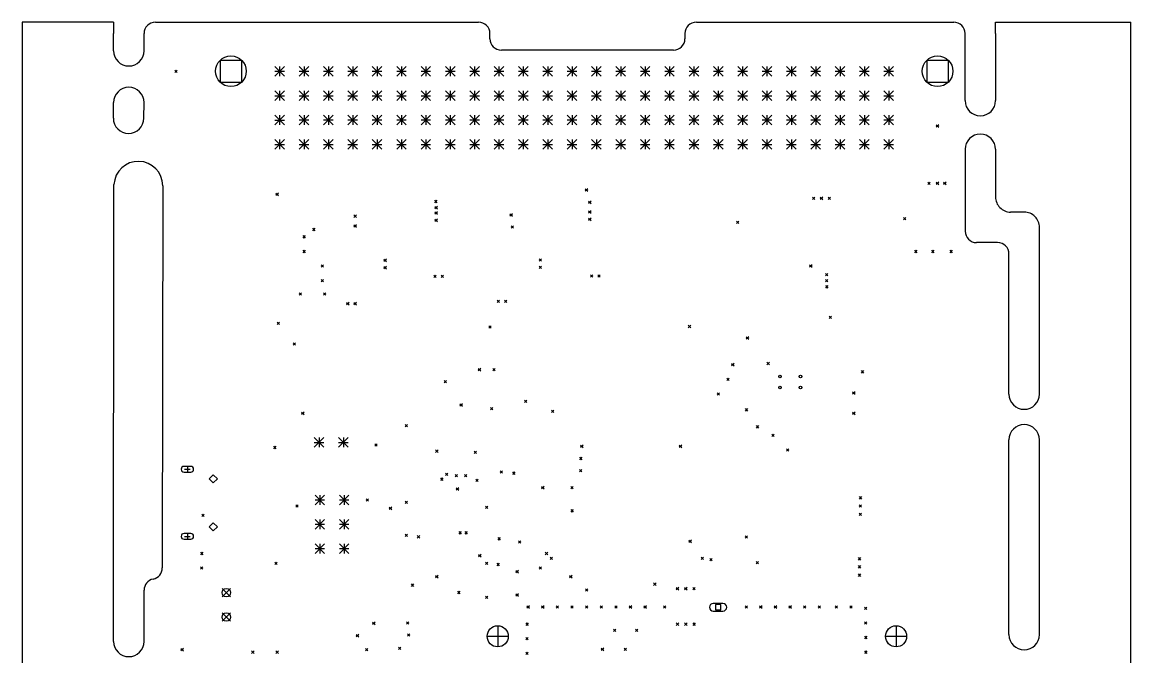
# Model space of a CAD drawing. Extents: x 3.56 to 8.19, y -7.27 to -2.1.
# Drawn here: x 3.643 to 8.193, y -4.704 to -2.099 of the extents above; entities that cross this region are included whole.
import ezdxf

# ---------------------------------------------------------------- set-up
doc = ezdxf.new("R2010")
doc.units = 0
doc.header["$MEASUREMENT"] = 0
doc.layers.add('BLACK', color=7, linetype='CONTINUOUS')

msp = doc.modelspace()

# ---------------------------------------------------------------- linework, layer by layer
at = {"layer": 'BLACK', "linetype": 'CONTINUOUS'}
for p, q in [((4.0183, -2.0986), (3.6433, -2.0986)), ((3.6433, -2.0986), (3.6433, -2.1456)), ((4.0183, -2.0986), (4.0183, -2.1456)), ((4.1903, -2.0986), (5.5162, -2.0986)), ((6.4102, -2.0986), (7.4663, -2.0986)), ((7.6383, -2.0986), (8.1933, -2.0986)), ((7.6383, -2.1456), (7.6383, -2.0986)), ((8.1933, -5.8736), (8.1933, -2.0986)), ((3.6433, -2.1456), (3.6433, -5.8736)), ((4.0183, -2.216), (4.0183, -2.1456)), ((4.1433, -2.216), (4.1433, -2.1456)), ((5.5632, -2.1666), (5.5632, -2.1456)), ((6.3632, -2.1456), (6.3632, -2.1666)), ((7.5133, -2.4206), (7.5133, -2.1456)), ((7.6383, -2.1456), (7.6383, -2.4206)), ((6.3162, -2.2136), (5.6102, -2.2136)), ((4.5445, -2.2555), (4.4555, -2.2555)), ((4.4555, -2.2555), (4.4555, -2.3445)), ((4.5445, -2.3445), (4.5445, -2.2555)), ((7.4445, -2.2555), (7.3555, -2.2555)), ((7.3555, -2.2555), (7.3555, -2.3445)), ((7.4445, -2.3445), (7.4445, -2.2555)), ((4.27, -2.295), (4.28, -2.305)), ((4.28, -2.295), (4.27, -2.305)), ((4.6803, -2.2807), (4.7197, -2.3201)), ((4.7197, -2.2807), (4.6803, -2.3201)), ((4.6803, -2.3004), (4.7197, -2.3004)), ((4.7, -2.2807), (4.7, -2.3201)), ((4.7803, -2.2803), (4.8197, -2.3197)), ((4.8197, -2.2803), (4.7803, -2.3197)), ((4.7803, -2.3), (4.8197, -2.3)), ((4.8, -2.2803), (4.8, -2.3197)), ((4.8803, -2.2803), (4.9197, -2.3197)), ((4.9197, -2.2803), (4.8803, -2.3197)), ((4.8803, -2.3), (4.9197, -2.3)), ((4.9, -2.2803), (4.9, -2.3197)), ((4.9803, -2.2803), (5.0197, -2.3197)), ((5.0197, -2.2803), (4.9803, -2.3197)), ((4.9803, -2.3), (5.0197, -2.3)), ((5, -2.2803), (5, -2.3197)), ((5.0803, -2.2803), (5.1197, -2.3197)), ((5.1197, -2.2803), (5.0803, -2.3197)), ((5.0803, -2.3), (5.1197, -2.3)), ((5.1, -2.2803), (5.1, -2.3197)), ((5.1803, -2.2803), (5.2197, -2.3197)), ((5.2197, -2.2803), (5.1803, -2.3197)), ((5.1803, -2.3), (5.2197, -2.3)), ((5.2, -2.2803), (5.2, -2.3197)), ((5.2803, -2.2803), (5.3197, -2.3197)), ((5.3197, -2.2803), (5.2803, -2.3197)), ((5.2803, -2.3), (5.3197, -2.3)), ((5.3, -2.2803), (5.3, -2.3197)), ((5.3803, -2.2803), (5.4197, -2.3197)), ((5.4197, -2.2803), (5.3803, -2.3197)), ((5.3803, -2.3), (5.4197, -2.3)), ((5.4, -2.2803), (5.4, -2.3197)), ((5.4803, -2.2803), (5.5197, -2.3197)), ((5.5197, -2.2803), (5.4803, -2.3197)), ((5.4803, -2.3), (5.5197, -2.3)), ((5.5, -2.2803), (5.5, -2.3197)), ((5.5803, -2.2803), (5.6197, -2.3197)), ((5.6197, -2.2803), (5.5803, -2.3197)), ((5.5803, -2.3), (5.6197, -2.3)), ((5.6, -2.2803), (5.6, -2.3197)), ((5.6803, -2.2803), (5.7197, -2.3197)), ((5.7197, -2.2803), (5.6803, -2.3197)), ((5.6803, -2.3), (5.7197, -2.3)), ((5.7, -2.2803), (5.7, -2.3197)), ((5.7803, -2.2803), (5.8197, -2.3197)), ((5.8197, -2.2803), (5.7803, -2.3197)), ((5.7803, -2.3), (5.8197, -2.3)), ((5.8, -2.2803), (5.8, -2.3197)), ((5.8803, -2.2803), (5.9197, -2.3197)), ((5.9197, -2.2803), (5.8803, -2.3197)), ((5.8803, -2.3), (5.9197, -2.3)), ((5.9, -2.2803), (5.9, -2.3197)), ((5.9803, -2.2803), (6.0197, -2.3197)), ((6.0197, -2.2803), (5.9803, -2.3197)), ((5.9803, -2.3), (6.0197, -2.3)), ((6, -2.2803), (6, -2.3197)), ((6.0803, -2.2803), (6.1197, -2.3197)), ((6.1197, -2.2803), (6.0803, -2.3197)), ((6.0803, -2.3), (6.1197, -2.3)), ((6.1, -2.2803), (6.1, -2.3197)), ((6.1803, -2.2803), (6.2197, -2.3197)), ((6.2197, -2.2803), (6.1803, -2.3197)), ((6.1803, -2.3), (6.2197, -2.3)), ((6.2, -2.2803), (6.2, -2.3197)), ((6.2803, -2.2803), (6.3197, -2.3197)), ((6.3197, -2.2803), (6.2803, -2.3197)), ((6.2803, -2.3), (6.3197, -2.3)), ((6.3, -2.2803), (6.3, -2.3197)), ((6.3803, -2.2803), (6.4197, -2.3197)), ((6.4197, -2.2803), (6.3803, -2.3197)), ((6.3803, -2.3), (6.4197, -2.3)), ((6.4, -2.2803), (6.4, -2.3197)), ((6.4803, -2.2803), (6.5197, -2.3197)), ((6.5197, -2.2803), (6.4803, -2.3197)), ((6.4803, -2.3), (6.5197, -2.3)), ((6.5, -2.2803), (6.5, -2.3197)), ((6.5803, -2.2803), (6.6197, -2.3197)), ((6.6197, -2.2803), (6.5803, -2.3197)), ((6.5803, -2.3), (6.6197, -2.3)), ((6.6, -2.2803), (6.6, -2.3197)), ((6.6803, -2.2803), (6.7197, -2.3197)), ((6.7197, -2.2803), (6.6803, -2.3197)), ((6.6803, -2.3), (6.7197, -2.3)), ((6.7, -2.2803), (6.7, -2.3197)), ((6.7803, -2.2803), (6.8197, -2.3197)), ((6.8197, -2.2803), (6.7803, -2.3197)), ((6.7803, -2.3), (6.8197, -2.3)), ((6.8, -2.2803), (6.8, -2.3197)), ((6.8803, -2.2803), (6.9197, -2.3197)), ((6.9197, -2.2803), (6.8803, -2.3197)), ((6.8803, -2.3), (6.9197, -2.3)), ((6.9, -2.2803), (6.9, -2.3197)), ((6.9803, -2.2803), (7.0197, -2.3197)), ((7.0197, -2.2803), (6.9803, -2.3197)), ((6.9803, -2.3), (7.0197, -2.3)), ((7, -2.2803), (7, -2.3197)), ((7.0803, -2.2803), (7.1197, -2.3197)), ((7.1197, -2.2803), (7.0803, -2.3197)), ((7.0803, -2.3), (7.1197, -2.3)), ((7.1, -2.2803), (7.1, -2.3197)), ((7.1803, -2.2803), (7.2197, -2.3197)), ((7.2197, -2.2803), (7.1803, -2.3197)), ((7.1803, -2.3), (7.2197, -2.3)), ((7.2, -2.2803), (7.2, -2.3197)), ((4.4555, -2.3445), (4.5445, -2.3445)), ((7.3555, -2.3445), (7.4445, -2.3445)), ((4.6803, -2.3807), (4.7197, -2.4201)), ((4.7197, -2.3807), (4.6803, -2.4201)), ((4.6803, -2.4004), (4.7197, -2.4004)), ((4.7, -2.3807), (4.7, -2.4201)), ((4.7803, -2.3807), (4.8197, -2.4201)), ((4.8197, -2.3807), (4.7803, -2.4201)), ((4.7803, -2.4004), (4.8197, -2.4004)), ((4.8, -2.3807), (4.8, -2.4201)), ((4.8803, -2.3807), (4.9197, -2.4201)), ((4.9197, -2.3807), (4.8803, -2.4201)), ((4.8803, -2.4004), (4.9197, -2.4004)), ((4.9, -2.3807), (4.9, -2.4201)), ((4.9803, -2.3807), (5.0197, -2.4201)), ((5.0197, -2.3807), (4.9803, -2.4201)), ((4.9803, -2.4004), (5.0197, -2.4004)), ((5, -2.3807), (5, -2.4201)), ((5.0803, -2.3807), (5.1197, -2.4201)), ((5.1197, -2.3807), (5.0803, -2.4201)), ((5.0803, -2.4004), (5.1197, -2.4004)), ((5.1, -2.3807), (5.1, -2.4201)), ((5.1803, -2.3807), (5.2197, -2.4201)), ((5.2197, -2.3807), (5.1803, -2.4201)), ((5.1803, -2.4004), (5.2197, -2.4004)), ((5.2, -2.3807), (5.2, -2.4201)), ((5.2803, -2.3807), (5.3197, -2.4201)), ((5.3197, -2.3807), (5.2803, -2.4201)), ((5.2803, -2.4004), (5.3197, -2.4004)), ((5.3, -2.3807), (5.3, -2.4201)), ((5.3803, -2.3807), (5.4197, -2.4201)), ((5.4197, -2.3807), (5.3803, -2.4201)), ((5.3803, -2.4004), (5.4197, -2.4004)), ((5.4, -2.3807), (5.4, -2.4201)), ((5.4803, -2.3807), (5.5197, -2.4201)), ((5.5197, -2.3807), (5.4803, -2.4201)), ((5.4803, -2.4004), (5.5197, -2.4004)), ((5.5, -2.3807), (5.5, -2.4201)), ((5.5803, -2.3807), (5.6197, -2.4201)), ((5.6197, -2.3807), (5.5803, -2.4201)), ((5.5803, -2.4004), (5.6197, -2.4004)), ((5.6, -2.3807), (5.6, -2.4201)), ((5.6803, -2.3807), (5.7197, -2.4201)), ((5.7197, -2.3807), (5.6803, -2.4201)), ((5.6803, -2.4004), (5.7197, -2.4004)), ((5.7, -2.3807), (5.7, -2.4201)), ((5.7803, -2.3807), (5.8197, -2.4201)), ((5.8197, -2.3807), (5.7803, -2.4201)), ((5.7803, -2.4004), (5.8197, -2.4004)), ((5.8, -2.3807), (5.8, -2.4201)), ((5.8803, -2.3807), (5.9197, -2.4201)), ((5.9197, -2.3807), (5.8803, -2.4201)), ((5.8803, -2.4004), (5.9197, -2.4004)), ((5.9, -2.3807), (5.9, -2.4201)), ((5.9803, -2.3807), (6.0197, -2.4201)), ((6.0197, -2.3807), (5.9803, -2.4201)), ((5.9803, -2.4004), (6.0197, -2.4004)), ((6, -2.3807), (6, -2.4201)), ((6.0803, -2.3807), (6.1197, -2.4201)), ((6.1197, -2.3807), (6.0803, -2.4201)), ((6.0803, -2.4004), (6.1197, -2.4004)), ((6.1, -2.3807), (6.1, -2.4201)), ((6.1803, -2.3807), (6.2197, -2.4201)), ((6.2197, -2.3807), (6.1803, -2.4201)), ((6.1803, -2.4004), (6.2197, -2.4004)), ((6.2, -2.3807), (6.2, -2.4201)), ((6.2803, -2.3807), (6.3197, -2.4201)), ((6.3197, -2.3807), (6.2803, -2.4201)), ((6.2803, -2.4004), (6.3197, -2.4004)), ((6.3, -2.3807), (6.3, -2.4201)), ((6.3803, -2.3807), (6.4197, -2.4201)), ((6.4197, -2.3807), (6.3803, -2.4201)), ((6.3803, -2.4004), (6.4197, -2.4004)), ((6.4, -2.3807), (6.4, -2.4201)), ((6.4803, -2.3807), (6.5197, -2.4201)), ((6.5197, -2.3807), (6.4803, -2.4201)), ((6.4803, -2.4004), (6.5197, -2.4004)), ((6.5, -2.3807), (6.5, -2.4201)), ((6.5803, -2.3807), (6.6197, -2.4201)), ((6.6197, -2.3807), (6.5803, -2.4201)), ((6.5803, -2.4004), (6.6197, -2.4004)), ((6.6, -2.3807), (6.6, -2.4201)), ((6.6803, -2.3807), (6.7197, -2.4201)), ((6.7197, -2.3807), (6.6803, -2.4201)), ((6.6803, -2.4004), (6.7197, -2.4004)), ((6.7, -2.3807), (6.7, -2.4201)), ((6.7803, -2.3807), (6.8197, -2.4201)), ((6.8197, -2.3807), (6.7803, -2.4201)), ((6.7803, -2.4004), (6.8197, -2.4004)), ((6.8, -2.3807), (6.8, -2.4201)), ((6.8803, -2.3807), (6.9197, -2.4201)), ((6.9197, -2.3807), (6.8803, -2.4201)), ((6.8803, -2.4004), (6.9197, -2.4004)), ((6.9, -2.3807), (6.9, -2.4201)), ((6.9803, -2.3807), (7.0197, -2.4201)), ((7.0197, -2.3807), (6.9803, -2.4201)), ((6.9803, -2.4004), (7.0197, -2.4004)), ((7, -2.3807), (7, -2.4201)), ((7.0803, -2.3807), (7.1197, -2.4201)), ((7.1197, -2.3807), (7.0803, -2.4201)), ((7.0803, -2.4004), (7.1197, -2.4004)), ((7.1, -2.3807), (7.1, -2.4201)), ((7.1803, -2.3807), (7.2197, -2.4201)), ((7.2197, -2.3807), (7.1803, -2.4201)), ((7.1803, -2.4004), (7.2197, -2.4004)), ((7.2, -2.3807), (7.2, -2.4201)), ((4.0175, -2.4927), (4.0183, -2.4285)), ((4.1425, -2.4927), (4.1433, -2.4285)), ((4.6803, -2.4807), (4.7197, -2.5201)), ((4.7197, -2.4807), (4.6803, -2.5201)), ((4.6803, -2.5004), (4.7197, -2.5004)), ((4.7, -2.4807), (4.7, -2.5201)), ((4.7803, -2.4803), (4.8197, -2.5197)), ((4.8197, -2.4803), (4.7803, -2.5197)), ((4.7803, -2.5), (4.8197, -2.5)), ((4.8, -2.4803), (4.8, -2.5197)), ((4.8803, -2.4803), (4.9197, -2.5197)), ((4.9197, -2.4803), (4.8803, -2.5197)), ((4.8803, -2.5), (4.9197, -2.5)), ((4.9, -2.4803), (4.9, -2.5197)), ((4.9803, -2.4803), (5.0197, -2.5197)), ((5.0197, -2.4803), (4.9803, -2.5197)), ((4.9803, -2.5), (5.0197, -2.5)), ((5, -2.4803), (5, -2.5197)), ((5.0803, -2.4803), (5.1197, -2.5197)), ((5.1197, -2.4803), (5.0803, -2.5197)), ((5.0803, -2.5), (5.1197, -2.5)), ((5.1, -2.4803), (5.1, -2.5197)), ((5.1803, -2.4803), (5.2197, -2.5197)), ((5.2197, -2.4803), (5.1803, -2.5197)), ((5.1803, -2.5), (5.2197, -2.5)), ((5.2, -2.4803), (5.2, -2.5197)), ((5.2803, -2.4803), (5.3197, -2.5197)), ((5.3197, -2.4803), (5.2803, -2.5197)), ((5.2803, -2.5), (5.3197, -2.5)), ((5.3, -2.4803), (5.3, -2.5197)), ((5.3803, -2.4803), (5.4197, -2.5197)), ((5.4197, -2.4803), (5.3803, -2.5197)), ((5.3803, -2.5), (5.4197, -2.5)), ((5.4, -2.4803), (5.4, -2.5197)), ((5.4803, -2.4803), (5.5197, -2.5197)), ((5.5197, -2.4803), (5.4803, -2.5197)), ((5.4803, -2.5), (5.5197, -2.5)), ((5.5, -2.4803), (5.5, -2.5197)), ((5.5803, -2.4803), (5.6197, -2.5197)), ((5.6197, -2.4803), (5.5803, -2.5197)), ((5.5803, -2.5), (5.6197, -2.5)), ((5.6, -2.4803), (5.6, -2.5197)), ((5.6803, -2.4803), (5.7197, -2.5197)), ((5.7197, -2.4803), (5.6803, -2.5197)), ((5.6803, -2.5), (5.7197, -2.5)), ((5.7, -2.4803), (5.7, -2.5197)), ((5.7803, -2.4803), (5.8197, -2.5197)), ((5.8197, -2.4803), (5.7803, -2.5197)), ((5.7803, -2.5), (5.8197, -2.5)), ((5.8, -2.4803), (5.8, -2.5197)), ((5.8803, -2.4803), (5.9197, -2.5197)), ((5.9197, -2.4803), (5.8803, -2.5197)), ((5.8803, -2.5), (5.9197, -2.5)), ((5.9, -2.4803), (5.9, -2.5197)), ((5.9803, -2.4803), (6.0197, -2.5197)), ((6.0197, -2.4803), (5.9803, -2.5197)), ((5.9803, -2.5), (6.0197, -2.5)), ((6, -2.4803), (6, -2.5197)), ((6.0803, -2.4803), (6.1197, -2.5197)), ((6.1197, -2.4803), (6.0803, -2.5197)), ((6.0803, -2.5), (6.1197, -2.5)), ((6.1, -2.4803), (6.1, -2.5197)), ((6.1803, -2.4803), (6.2197, -2.5197)), ((6.2197, -2.4803), (6.1803, -2.5197)), ((6.1803, -2.5), (6.2197, -2.5)), ((6.2, -2.4803), (6.2, -2.5197)), ((6.2803, -2.4803), (6.3197, -2.5197)), ((6.3197, -2.4803), (6.2803, -2.5197)), ((6.2803, -2.5), (6.3197, -2.5)), ((6.3, -2.4803), (6.3, -2.5197)), ((6.3803, -2.4803), (6.4197, -2.5197)), ((6.4197, -2.4803), (6.3803, -2.5197)), ((6.3803, -2.5), (6.4197, -2.5)), ((6.4, -2.4803), (6.4, -2.5197)), ((6.4803, -2.4803), (6.5197, -2.5197)), ((6.5197, -2.4803), (6.4803, -2.5197)), ((6.4803, -2.5), (6.5197, -2.5)), ((6.5, -2.4803), (6.5, -2.5197)), ((6.5803, -2.4803), (6.6197, -2.5197)), ((6.6197, -2.4803), (6.5803, -2.5197)), ((6.5803, -2.5), (6.6197, -2.5)), ((6.6, -2.4803), (6.6, -2.5197)), ((6.6803, -2.4803), (6.7197, -2.5197)), ((6.7197, -2.4803), (6.6803, -2.5197)), ((6.6803, -2.5), (6.7197, -2.5)), ((6.7, -2.4803), (6.7, -2.5197)), ((6.7803, -2.4803), (6.8197, -2.5197)), ((6.8197, -2.4803), (6.7803, -2.5197)), ((6.7803, -2.5), (6.8197, -2.5)), ((6.8, -2.4803), (6.8, -2.5197)), ((6.8803, -2.4803), (6.9197, -2.5197)), ((6.9197, -2.4803), (6.8803, -2.5197)), ((6.8803, -2.5), (6.9197, -2.5)), ((6.9, -2.4803), (6.9, -2.5197)), ((6.9803, -2.4803), (7.0197, -2.5197)), ((7.0197, -2.4803), (6.9803, -2.5197)), ((6.9803, -2.5), (7.0197, -2.5)), ((7, -2.4803), (7, -2.5197)), ((7.0803, -2.4803), (7.1197, -2.5197)), ((7.1197, -2.4803), (7.0803, -2.5197)), ((7.0803, -2.5), (7.1197, -2.5)), ((7.1, -2.4803), (7.1, -2.5197)), ((7.1803, -2.4803), (7.2197, -2.5197)), ((7.2197, -2.4803), (7.1803, -2.5197)), ((7.1803, -2.5), (7.2197, -2.5)), ((7.2, -2.4803), (7.2, -2.5197)), ((7.395, -2.52), (7.405, -2.53)), ((7.405, -2.52), (7.395, -2.53)), ((4.6803, -2.5807), (4.7197, -2.6201)), ((4.7197, -2.5807), (4.6803, -2.6201)), ((4.7, -2.5807), (4.7, -2.6201)), ((4.7803, -2.5807), (4.8197, -2.6201)), ((4.8197, -2.5807), (4.7803, -2.6201)), ((4.8, -2.5807), (4.8, -2.6201)), ((4.8803, -2.5807), (4.9197, -2.6201)), ((4.9197, -2.5807), (4.8803, -2.6201)), ((4.9, -2.5807), (4.9, -2.6201)), ((4.9803, -2.5807), (5.0197, -2.6201)), ((5.0197, -2.5807), (4.9803, -2.6201)), ((5, -2.5807), (5, -2.6201)), ((5.0803, -2.5807), (5.1197, -2.6201)), ((5.1197, -2.5807), (5.0803, -2.6201)), ((5.1, -2.5807), (5.1, -2.6201)), ((5.1803, -2.5807), (5.2197, -2.6201)), ((5.2197, -2.5807), (5.1803, -2.6201)), ((5.2, -2.5807), (5.2, -2.6201)), ((5.2803, -2.5807), (5.3197, -2.6201)), ((5.3197, -2.5807), (5.2803, -2.6201)), ((5.3, -2.5807), (5.3, -2.6201)), ((5.3803, -2.5807), (5.4197, -2.6201)), ((5.4197, -2.5807), (5.3803, -2.6201)), ((5.4, -2.5807), (5.4, -2.6201)), ((5.4803, -2.5807), (5.5197, -2.6201)), ((5.5197, -2.5807), (5.4803, -2.6201)), ((5.5, -2.5807), (5.5, -2.6201)), ((5.5803, -2.5807), (5.6197, -2.6201)), ((5.6197, -2.5807), (5.5803, -2.6201)), ((5.6, -2.5807), (5.6, -2.6201)), ((5.6803, -2.5807), (5.7197, -2.6201)), ((5.7197, -2.5807), (5.6803, -2.6201)), ((5.7, -2.5807), (5.7, -2.6201)), ((5.7803, -2.5807), (5.8197, -2.6201)), ((5.8197, -2.5807), (5.7803, -2.6201)), ((5.8, -2.5807), (5.8, -2.6201)), ((5.8803, -2.5807), (5.9197, -2.6201)), ((5.9197, -2.5807), (5.8803, -2.6201)), ((5.9, -2.5807), (5.9, -2.6201)), ((5.9803, -2.5807), (6.0197, -2.6201)), ((6.0197, -2.5807), (5.9803, -2.6201)), ((6, -2.5807), (6, -2.6201)), ((6.0803, -2.5807), (6.1197, -2.6201)), ((6.1197, -2.5807), (6.0803, -2.6201)), ((6.1, -2.5807), (6.1, -2.6201)), ((6.1803, -2.5807), (6.2197, -2.6201)), ((6.2197, -2.5807), (6.1803, -2.6201)), ((6.2, -2.5807), (6.2, -2.6201)), ((6.2803, -2.5807), (6.3197, -2.6201)), ((6.3197, -2.5807), (6.2803, -2.6201)), ((6.3, -2.5807), (6.3, -2.6201)), ((6.3803, -2.5807), (6.4197, -2.6201)), ((6.4197, -2.5807), (6.3803, -2.6201)), ((6.4, -2.5807), (6.4, -2.6201)), ((6.4803, -2.5807), (6.5197, -2.6201)), ((6.5197, -2.5807), (6.4803, -2.6201)), ((6.5, -2.5807), (6.5, -2.6201)), ((6.5803, -2.5807), (6.6197, -2.6201)), ((6.6197, -2.5807), (6.5803, -2.6201)), ((6.6, -2.5807), (6.6, -2.6201)), ((6.6803, -2.5807), (6.7197, -2.6201)), ((6.7197, -2.5807), (6.6803, -2.6201)), ((6.7, -2.5807), (6.7, -2.6201)), ((6.7803, -2.5807), (6.8197, -2.6201)), ((6.8197, -2.5807), (6.7803, -2.6201)), ((6.8, -2.5807), (6.8, -2.6201)), ((6.8803, -2.5807), (6.9197, -2.6201)), ((6.9197, -2.5807), (6.8803, -2.6201)), ((6.9, -2.5807), (6.9, -2.6201)), ((6.9803, -2.5807), (7.0197, -2.6201)), ((7.0197, -2.5807), (6.9803, -2.6201)), ((7, -2.5807), (7, -2.6201)), ((7.0803, -2.5807), (7.1197, -2.6201)), ((7.1197, -2.5807), (7.0803, -2.6201)), ((7.1, -2.5807), (7.1, -2.6201)), ((7.1803, -2.5807), (7.2197, -2.6201)), ((7.2197, -2.5807), (7.1803, -2.6201)), ((7.2, -2.5807), (7.2, -2.6201)), ((4.6803, -2.6004), (4.7197, -2.6004)), ((4.7803, -2.6004), (4.8197, -2.6004)), ((4.8803, -2.6004), (4.9197, -2.6004)), ((4.9803, -2.6004), (5.0197, -2.6004)), ((5.0803, -2.6004), (5.1197, -2.6004)), ((5.1803, -2.6004), (5.2197, -2.6004)), ((5.2803, -2.6004), (5.3197, -2.6004)), ((5.3803, -2.6004), (5.4197, -2.6004)), ((5.4803, -2.6004), (5.5197, -2.6004)), ((5.5803, -2.6004), (5.6197, -2.6004)), ((5.6803, -2.6004), (5.7197, -2.6004)), ((5.7803, -2.6004), (5.8197, -2.6004)), ((5.8803, -2.6004), (5.9197, -2.6004)), ((5.9803, -2.6004), (6.0197, -2.6004)), ((6.0803, -2.6004), (6.1197, -2.6004)), ((6.1803, -2.6004), (6.2197, -2.6004)), ((6.2803, -2.6004), (6.3197, -2.6004)), ((6.3803, -2.6004), (6.4197, -2.6004)), ((6.4803, -2.6004), (6.5197, -2.6004)), ((6.5803, -2.6004), (6.6197, -2.6004)), ((6.6803, -2.6004), (6.7197, -2.6004)), ((6.7803, -2.6004), (6.8197, -2.6004)), ((6.8803, -2.6004), (6.9197, -2.6004)), ((6.9803, -2.6004), (7.0197, -2.6004)), ((7.0803, -2.6004), (7.1197, -2.6004)), ((7.1803, -2.6004), (7.2197, -2.6004)), ((7.5133, -2.6206), (7.5133, -2.9566)), ((7.6383, -2.6206), (7.6383, -2.8161)), ((4.0183, -4.641), (4.02, -2.7652)), ((4.2201, -2.7702), (4.2183, -4.3391)), ((7.36, -2.755), (7.37, -2.765)), ((7.37, -2.755), (7.36, -2.765)), ((7.395, -2.755), (7.405, -2.765)), ((7.405, -2.755), (7.395, -2.765)), ((7.425, -2.755), (7.435, -2.765)), ((7.435, -2.755), (7.425, -2.765)), ((4.685, -2.8), (4.695, -2.81)), ((4.695, -2.8), (4.685, -2.81)), ((5.9542, -2.7829), (5.9642, -2.7929)), ((5.9642, -2.7829), (5.9542, -2.7929)), ((6.8871, -2.8172), (6.8971, -2.8272)), ((6.8971, -2.8172), (6.8871, -2.8272)), ((6.9186, -2.8169), (6.9286, -2.8269)), ((6.9286, -2.8169), (6.9186, -2.8269)), ((6.9505, -2.8165), (6.9605, -2.8265)), ((6.9605, -2.8165), (6.9505, -2.8265)), ((5.335, -2.83), (5.345, -2.84)), ((5.345, -2.83), (5.335, -2.84)), ((5.3375, -2.855), (5.3475, -2.865)), ((5.3475, -2.855), (5.3375, -2.865)), ((5.9679, -2.8329), (5.9779, -2.8429)), ((5.9779, -2.8329), (5.9679, -2.8429)), ((5.005, -2.89), (5.015, -2.9)), ((5.015, -2.89), (5.005, -2.9)), ((5.3375, -2.8775), (5.3475, -2.8875)), ((5.3475, -2.8775), (5.3375, -2.8875)), ((5.3375, -2.9075), (5.3475, -2.9175)), ((5.3475, -2.9075), (5.3375, -2.9175)), ((5.645, -2.885), (5.655, -2.895)), ((5.655, -2.885), (5.645, -2.895)), ((5.9679, -2.8729), (5.9779, -2.8829)), ((5.9779, -2.8729), (5.9679, -2.8829)), ((5.9679, -2.9029), (5.9779, -2.9129)), ((5.9779, -2.9029), (5.9679, -2.9129)), ((7.26, -2.9), (7.27, -2.91)), ((7.27, -2.9), (7.26, -2.91)), ((7.7558, -2.8785), (7.6997, -2.8786)), ((4.835, -2.945), (4.845, -2.955)), ((4.845, -2.945), (4.835, -2.955)), ((5.005, -2.93), (5.015, -2.94)), ((5.015, -2.93), (5.005, -2.94)), ((5.65, -2.935), (5.66, -2.945)), ((5.66, -2.935), (5.65, -2.945)), ((6.575, -2.915), (6.585, -2.925)), ((6.585, -2.915), (6.575, -2.925)), ((7.8183, -3.6256), (7.8183, -2.941)), ((4.795, -2.975), (4.805, -2.985)), ((4.805, -2.975), (4.795, -2.985)), ((4.795, -3.035), (4.805, -3.045)), ((4.805, -3.035), (4.795, -3.045)), ((7.305, -3.035), (7.315, -3.045)), ((7.315, -3.035), (7.305, -3.045)), ((7.375, -3.035), (7.385, -3.045)), ((7.385, -3.035), (7.375, -3.045)), ((7.45, -3.035), (7.46, -3.045)), ((7.46, -3.035), (7.45, -3.045)), ((7.6463, -3.0036), (7.5603, -3.0036)), ((5.1282, -3.0718), (5.1382, -3.0818)), ((5.1382, -3.0718), (5.1282, -3.0818)), ((5.765, -3.07), (5.775, -3.08)), ((5.775, -3.07), (5.765, -3.08)), ((7.6933, -3.6256), (7.6933, -3.0506)), ((4.87, -3.095), (4.88, -3.105)), ((4.88, -3.095), (4.87, -3.105)), ((5.1282, -3.1018), (5.1382, -3.1118)), ((5.1382, -3.1018), (5.1282, -3.1118)), ((5.3325, -3.1368), (5.3425, -3.1468)), ((5.3425, -3.1368), (5.3325, -3.1468)), ((5.3625, -3.1368), (5.3725, -3.1468)), ((5.3725, -3.1368), (5.3625, -3.1468)), ((5.765, -3.1), (5.775, -3.11)), ((5.775, -3.1), (5.765, -3.11)), ((5.9759, -3.1356), (5.9859, -3.1456)), ((5.9859, -3.1356), (5.9759, -3.1456)), ((6.0059, -3.1356), (6.0159, -3.1456)), ((6.0159, -3.1356), (6.0059, -3.1456)), ((6.875, -3.095), (6.885, -3.105)), ((6.885, -3.095), (6.875, -3.105)), ((6.94, -3.13), (6.95, -3.14)), ((6.95, -3.13), (6.94, -3.14)), ((4.87, -3.155), (4.88, -3.165)), ((4.88, -3.155), (4.87, -3.165)), ((6.94, -3.155), (6.95, -3.165)), ((6.95, -3.155), (6.94, -3.165)), ((6.94, -3.18), (6.95, -3.19)), ((6.95, -3.18), (6.94, -3.19)), ((4.78, -3.21), (4.79, -3.22)), ((4.79, -3.21), (4.78, -3.22)), ((4.88, -3.21), (4.89, -3.22)), ((4.89, -3.21), (4.88, -3.22)), ((4.975, -3.2495), (4.985, -3.2595)), ((4.985, -3.2495), (4.975, -3.2595)), ((5.005, -3.2495), (5.015, -3.2595)), ((5.015, -3.2495), (5.005, -3.2595)), ((5.5926, -3.24), (5.6026, -3.25)), ((5.6026, -3.24), (5.5926, -3.25)), ((5.6226, -3.24), (5.6326, -3.25)), ((5.6326, -3.24), (5.6226, -3.25)), ((6.955, -3.305), (6.965, -3.315)), ((6.965, -3.305), (6.955, -3.315)), ((4.69, -3.33), (4.7, -3.34)), ((4.7, -3.33), (4.69, -3.34)), ((5.5581, -3.3449), (5.5681, -3.3549)), ((5.5681, -3.3449), (5.5581, -3.3549)), ((6.377, -3.343), (6.387, -3.353)), ((6.387, -3.343), (6.377, -3.353)), ((6.615, -3.39), (6.625, -3.4)), ((6.625, -3.39), (6.615, -3.4)), ((4.755, -3.415), (4.765, -3.425)), ((4.765, -3.415), (4.755, -3.425)), ((6.555, -3.5), (6.565, -3.51)), ((6.565, -3.5), (6.555, -3.51)), ((6.7, -3.495), (6.71, -3.505)), ((6.71, -3.495), (6.7, -3.505)), ((5.515, -3.52), (5.525, -3.53)), ((5.525, -3.52), (5.515, -3.53)), ((5.575, -3.52), (5.585, -3.53)), ((5.585, -3.52), (5.575, -3.53)), ((7.086, -3.529), (7.096, -3.539)), ((7.096, -3.529), (7.086, -3.539)), ((5.375, -3.57), (5.385, -3.58)), ((5.385, -3.57), (5.375, -3.58)), ((6.5355, -3.56), (6.5455, -3.57)), ((6.5455, -3.56), (6.5355, -3.57)), ((6.495, -3.62), (6.505, -3.63)), ((6.505, -3.62), (6.495, -3.63)), ((7.0515, -3.616), (7.0615, -3.626)), ((7.0615, -3.616), (7.0515, -3.626)), ((5.44, -3.665), (5.45, -3.675)), ((5.45, -3.665), (5.44, -3.675)), ((5.565, -3.68), (5.575, -3.69)), ((5.575, -3.68), (5.565, -3.69)), ((5.705, -3.65), (5.715, -3.66)), ((5.715, -3.65), (5.705, -3.66)), ((6.61, -3.685), (6.62, -3.695)), ((6.62, -3.685), (6.61, -3.695)), ((4.79, -3.7), (4.8, -3.71)), ((4.8, -3.7), (4.79, -3.71)), ((5.8159, -3.6909), (5.8259, -3.7009)), ((5.8259, -3.6909), (5.8159, -3.7009)), ((7.0516, -3.7), (7.0616, -3.71)), ((7.0616, -3.7), (7.0516, -3.71)), ((5.215, -3.75), (5.225, -3.76)), ((5.225, -3.75), (5.215, -3.76)), ((6.655, -3.755), (6.665, -3.765)), ((6.665, -3.755), (6.655, -3.765)), ((4.8419, -3.8041), (4.8813, -3.8435)), ((4.8813, -3.8041), (4.8419, -3.8435)), ((4.8616, -3.8041), (4.8616, -3.8435)), ((4.9419, -3.8041), (4.9813, -3.8435)), ((4.9813, -3.8041), (4.9419, -3.8435)), ((4.9616, -3.8041), (4.9616, -3.8435)), ((6.72, -3.79), (6.73, -3.8)), ((6.73, -3.79), (6.72, -3.8)), ((7.6933, -4.6131), (7.6933, -3.8131)), ((7.8183, -4.6131), (7.8183, -3.8131)), ((4.675, -3.84), (4.685, -3.85)), ((4.685, -3.84), (4.675, -3.85)), ((4.8419, -3.8238), (4.8813, -3.8238)), ((4.9419, -3.8238), (4.9813, -3.8238)), ((5.09, -3.83), (5.1, -3.84)), ((5.1, -3.83), (5.09, -3.84)), ((5.34, -3.855), (5.35, -3.865)), ((5.35, -3.855), (5.34, -3.865)), ((5.4979, -3.86), (5.5079, -3.87)), ((5.5079, -3.86), (5.4979, -3.87)), ((5.935, -3.835), (5.945, -3.845)), ((5.945, -3.835), (5.935, -3.845)), ((6.34, -3.835), (6.35, -3.845)), ((6.35, -3.835), (6.34, -3.845)), ((6.78, -3.85), (6.79, -3.86)), ((6.79, -3.85), (6.78, -3.86)), ((5.93, -3.885), (5.94, -3.895)), ((5.94, -3.885), (5.93, -3.895)), ((4.3351, -3.9222), (4.3075, -3.9222)), ((4.3075, -3.9459), (4.3351, -3.9459)), ((4.3095, -3.9341), (4.3331, -3.9341)), ((4.3213, -3.9222), (4.3213, -3.9459)), ((4.4276, -3.9567), (4.4108, -3.9734)), ((4.4443, -3.9734), (4.4276, -3.9567)), ((5.38, -3.95), (5.39, -3.96)), ((5.39, -3.95), (5.38, -3.96)), ((5.42, -3.955), (5.43, -3.965)), ((5.43, -3.955), (5.42, -3.965)), ((5.458, -3.9556), (5.468, -3.9656)), ((5.468, -3.9556), (5.458, -3.9656)), ((5.605, -3.94), (5.615, -3.95)), ((5.615, -3.94), (5.605, -3.95)), ((5.655, -3.945), (5.665, -3.955)), ((5.665, -3.945), (5.655, -3.955)), ((5.93, -3.935), (5.94, -3.945)), ((5.94, -3.935), (5.93, -3.945)), ((4.4108, -3.9734), (4.4276, -3.9902)), ((4.4276, -3.9902), (4.4443, -3.9734)), ((5.36, -3.97), (5.37, -3.98)), ((5.37, -3.97), (5.36, -3.98)), ((5.505, -3.975), (5.515, -3.985)), ((5.515, -3.975), (5.505, -3.985)), ((4.8451, -4.0403), (4.8845, -4.0797)), ((4.8845, -4.0403), (4.8451, -4.0797)), ((4.8648, -4.0403), (4.8648, -4.0797)), ((4.9451, -4.0403), (4.9845, -4.0797)), ((4.9845, -4.0403), (4.9451, -4.0797)), ((4.9648, -4.0403), (4.9648, -4.0797)), ((5.425, -4.01), (5.435, -4.02)), ((5.435, -4.01), (5.425, -4.02)), ((5.775, -4.005), (5.785, -4.015)), ((5.785, -4.005), (5.775, -4.015)), ((5.895, -4.005), (5.905, -4.015)), ((5.905, -4.005), (5.895, -4.015)), ((7.0785, -4.0464), (7.0885, -4.0564)), ((7.0885, -4.0464), (7.0785, -4.0564)), ((4.766, -4.08), (4.776, -4.09)), ((4.776, -4.08), (4.766, -4.09)), ((4.8451, -4.06), (4.8845, -4.06)), ((4.9451, -4.06), (4.9845, -4.06)), ((5.055, -4.055), (5.065, -4.065)), ((5.065, -4.055), (5.055, -4.065)), ((5.15, -4.09), (5.16, -4.1)), ((5.16, -4.09), (5.15, -4.1)), ((5.215, -4.065), (5.225, -4.075)), ((5.225, -4.065), (5.215, -4.075)), ((5.545, -4.085), (5.555, -4.095)), ((5.555, -4.085), (5.545, -4.095)), ((7.0785, -4.0802), (7.0885, -4.0902)), ((7.0885, -4.0802), (7.0785, -4.0902)), ((4.38, -4.118), (4.39, -4.128)), ((4.39, -4.118), (4.38, -4.128)), ((4.8451, -4.1403), (4.8845, -4.1797)), ((4.8845, -4.1403), (4.8451, -4.1797)), ((4.8648, -4.1403), (4.8648, -4.1797)), ((4.9451, -4.1403), (4.9845, -4.1797)), ((4.9845, -4.1403), (4.9451, -4.1797)), ((4.9648, -4.1403), (4.9648, -4.1797)), ((5.895, -4.1), (5.905, -4.11)), ((5.905, -4.1), (5.895, -4.11)), ((7.0785, -4.1145), (7.0885, -4.1245)), ((7.0885, -4.1145), (7.0785, -4.1245)), ((4.4276, -4.1535), (4.4108, -4.1703)), ((4.4108, -4.1703), (4.4276, -4.187)), ((4.4443, -4.1703), (4.4276, -4.1535)), ((4.4276, -4.187), (4.4443, -4.1703)), ((4.8451, -4.16), (4.8845, -4.16)), ((4.9451, -4.16), (4.9845, -4.16)), ((4.3351, -4.1978), (4.3075, -4.1978)), ((4.3075, -4.2215), (4.3351, -4.2215)), ((4.3095, -4.2096), (4.3331, -4.2096)), ((4.3213, -4.1978), (4.3213, -4.2215)), ((5.215, -4.2), (5.225, -4.21)), ((5.225, -4.2), (5.215, -4.21)), ((5.265, -4.2065), (5.275, -4.2165)), ((5.275, -4.2065), (5.265, -4.2165)), ((5.435, -4.19), (5.445, -4.2)), ((5.445, -4.19), (5.435, -4.2)), ((5.46, -4.19), (5.47, -4.2)), ((5.47, -4.19), (5.46, -4.2)), ((5.595, -4.215), (5.605, -4.225)), ((5.605, -4.215), (5.595, -4.225)), ((5.6802, -4.228), (5.6902, -4.238)), ((5.6902, -4.228), (5.6802, -4.238)), ((6.38, -4.225), (6.39, -4.235)), ((6.39, -4.225), (6.38, -4.235)), ((6.61, -4.2075), (6.62, -4.2175)), ((6.62, -4.2075), (6.61, -4.2175)), ((4.3745, -4.275), (4.3845, -4.285)), ((4.3845, -4.275), (4.3745, -4.285)), ((4.8451, -4.2403), (4.8845, -4.2797)), ((4.8845, -4.2403), (4.8451, -4.2797)), ((4.8451, -4.26), (4.8845, -4.26)), ((4.8648, -4.2403), (4.8648, -4.2797)), ((4.9451, -4.2403), (4.9845, -4.2797)), ((4.9845, -4.2403), (4.9451, -4.2797)), ((4.9451, -4.26), (4.9845, -4.26)), ((4.9648, -4.2403), (4.9648, -4.2797)), ((5.79, -4.275), (5.8, -4.285)), ((5.8, -4.275), (5.79, -4.285)), ((4.68, -4.315), (4.69, -4.325)), ((4.69, -4.315), (4.68, -4.325)), ((5.5164, -4.2838), (5.5264, -4.2938)), ((5.5264, -4.2838), (5.5164, -4.2938)), ((5.545, -4.315), (5.555, -4.325)), ((5.555, -4.315), (5.545, -4.325)), ((5.5911, -4.32), (5.6011, -4.33)), ((5.6011, -4.32), (5.5911, -4.33)), ((5.81, -4.295), (5.82, -4.305)), ((5.82, -4.295), (5.81, -4.305)), ((6.43, -4.295), (6.44, -4.305)), ((6.44, -4.295), (6.43, -4.305)), ((6.465, -4.3), (6.475, -4.31)), ((6.475, -4.3), (6.465, -4.31)), ((6.655, -4.3125), (6.665, -4.3225)), ((6.665, -4.3125), (6.655, -4.3225)), ((7.0741, -4.2968), (7.0841, -4.3068)), ((7.0841, -4.2968), (7.0741, -4.3068)), ((4.3745, -4.335), (4.3845, -4.345)), ((4.3845, -4.335), (4.3745, -4.345)), ((5.67, -4.35), (5.68, -4.36)), ((5.68, -4.35), (5.67, -4.36)), ((5.765, -4.335), (5.775, -4.345)), ((5.775, -4.335), (5.765, -4.345)), ((7.0741, -4.3298), (7.0841, -4.3398)), ((7.0841, -4.3298), (7.0741, -4.3398)), ((7.0741, -4.3641), (7.0841, -4.3741)), ((7.0841, -4.3641), (7.0741, -4.3741)), ((5.24, -4.405), (5.25, -4.415)), ((5.25, -4.405), (5.24, -4.415)), ((5.34, -4.37), (5.35, -4.38)), ((5.35, -4.37), (5.34, -4.38)), ((5.89, -4.37), (5.9, -4.38)), ((5.9, -4.37), (5.89, -4.38)), ((6.235, -4.4009), (6.245, -4.4109)), ((6.245, -4.4009), (6.235, -4.4109)), ((4.1433, -4.641), (4.1433, -4.4311)), ((4.4635, -4.4231), (4.4989, -4.4585)), ((4.4989, -4.4231), (4.4635, -4.4585)), ((5.43, -4.435), (5.44, -4.445)), ((5.44, -4.435), (5.43, -4.445)), ((5.5444, -4.4548), (5.5544, -4.4648)), ((5.5544, -4.4548), (5.5444, -4.4648)), ((5.67, -4.445), (5.68, -4.455)), ((5.68, -4.445), (5.67, -4.455)), ((5.955, -4.425), (5.965, -4.435)), ((5.965, -4.425), (5.955, -4.435)), ((6.328, -4.419), (6.338, -4.429)), ((6.338, -4.419), (6.328, -4.429)), ((6.362, -4.419), (6.372, -4.429)), ((6.372, -4.419), (6.362, -4.429)), ((6.396, -4.419), (6.406, -4.429)), ((6.406, -4.419), (6.396, -4.429)), ((5.715, -4.495), (5.725, -4.505)), ((5.725, -4.495), (5.715, -4.505)), ((5.775, -4.495), (5.785, -4.505)), ((5.785, -4.495), (5.775, -4.505)), ((5.835, -4.495), (5.845, -4.505)), ((5.845, -4.495), (5.835, -4.505)), ((5.895, -4.495), (5.905, -4.505)), ((5.905, -4.495), (5.895, -4.505)), ((5.955, -4.495), (5.965, -4.505)), ((5.965, -4.495), (5.955, -4.505)), ((6.015, -4.495), (6.025, -4.505)), ((6.025, -4.495), (6.015, -4.505)), ((6.075, -4.495), (6.085, -4.505)), ((6.085, -4.495), (6.075, -4.505)), ((6.135, -4.495), (6.145, -4.505)), ((6.145, -4.495), (6.135, -4.505)), ((6.195, -4.495), (6.205, -4.505)), ((6.205, -4.495), (6.195, -4.505)), ((6.275, -4.495), (6.285, -4.505)), ((6.285, -4.495), (6.275, -4.505)), ((6.519, -4.485), (6.4796, -4.485)), ((6.5104, -4.4896), (6.4882, -4.4896)), ((6.4882, -4.4896), (6.4882, -4.5119)), ((6.5104, -4.5119), (6.5104, -4.4896)), ((6.61, -4.495), (6.62, -4.505)), ((6.62, -4.495), (6.61, -4.505)), ((6.67, -4.495), (6.68, -4.505)), ((6.68, -4.495), (6.67, -4.505)), ((6.73, -4.495), (6.74, -4.505)), ((6.74, -4.495), (6.73, -4.505)), ((6.79, -4.495), (6.8, -4.505)), ((6.8, -4.495), (6.79, -4.505)), ((6.85, -4.495), (6.86, -4.505)), ((6.86, -4.495), (6.85, -4.505)), ((6.91, -4.495), (6.92, -4.505)), ((6.92, -4.495), (6.91, -4.505)), ((6.98, -4.495), (6.99, -4.505)), ((6.99, -4.495), (6.98, -4.505)), ((7.04, -4.495), (7.05, -4.505)), ((7.05, -4.495), (7.04, -4.505)), ((7.1, -4.5), (7.11, -4.51)), ((7.11, -4.5), (7.1, -4.51)), ((4.4635, -4.5231), (4.4989, -4.5585)), ((4.4989, -4.5231), (4.4635, -4.5585)), ((6.4796, -4.5165), (6.519, -4.5165)), ((6.4882, -4.5119), (6.5104, -4.5119)), ((5.0816, -4.5621), (5.0916, -4.5721)), ((5.0916, -4.5621), (5.0816, -4.5721)), ((5.2202, -4.5602), (5.2302, -4.5702)), ((5.2302, -4.5602), (5.2202, -4.5702)), ((5.595, -4.5767), (5.595, -4.6633)), ((5.71, -4.565), (5.72, -4.575)), ((5.72, -4.565), (5.71, -4.575)), ((6.07, -4.59), (6.08, -4.6)), ((6.08, -4.59), (6.07, -4.6)), ((6.16, -4.59), (6.17, -4.6)), ((6.17, -4.59), (6.16, -4.6)), ((6.328, -4.565), (6.338, -4.575)), ((6.338, -4.565), (6.328, -4.575)), ((6.362, -4.565), (6.372, -4.575)), ((6.372, -4.565), (6.362, -4.575)), ((6.396, -4.565), (6.406, -4.575)), ((6.406, -4.565), (6.396, -4.575)), ((7.1, -4.56), (7.11, -4.57)), ((7.11, -4.56), (7.1, -4.57)), ((7.23, -4.5767), (7.23, -4.6633)), ((5.0147, -4.6121), (5.0247, -4.6221)), ((5.0247, -4.6121), (5.0147, -4.6221)), ((5.2249, -4.6098), (5.2349, -4.6198)), ((5.2349, -4.6098), (5.2249, -4.6198)), ((5.5517, -4.62), (5.6383, -4.62)), ((5.71, -4.625), (5.72, -4.635)), ((5.72, -4.625), (5.71, -4.635)), ((7.1, -4.62), (7.11, -4.63)), ((7.11, -4.62), (7.1, -4.63)), ((7.1867, -4.62), (7.2733, -4.62)), ((4.295, -4.67), (4.305, -4.68)), ((4.305, -4.67), (4.295, -4.68)), ((4.5851, -4.6801), (4.5951, -4.6901)), ((4.5951, -4.6801), (4.5851, -4.6901)), ((4.685, -4.68), (4.695, -4.69)), ((4.695, -4.68), (4.685, -4.69)), ((5.0525, -4.67), (5.0625, -4.68)), ((5.0625, -4.67), (5.0525, -4.68)), ((5.1879, -4.6645), (5.1979, -4.6745)), ((5.1979, -4.6645), (5.1879, -4.6745)), ((5.71, -4.685), (5.72, -4.695)), ((5.72, -4.685), (5.71, -4.695)), ((6.02, -4.6689), (6.03, -4.6789)), ((6.03, -4.6689), (6.02, -4.6789)), ((6.1137, -4.6689), (6.1237, -4.6789)), ((6.1237, -4.6689), (6.1137, -4.6789)), ((7.1, -4.68), (7.11, -4.69)), ((7.11, -4.68), (7.1, -4.69))]:
    msp.add_line(p, q, dxfattribs=at)
at = {"layer": 'BLACK'}
for centre, radius in [((4.5, -2.3), 0.063), ((7.4, -2.3), 0.063), ((6.7531, -3.5534), 0.005), ((6.8377, -3.5534), 0.005), ((6.7531, -3.5986), 0.005), ((6.8377, -3.5986), 0.005), ((4.4812, -4.4408), 0.0177), ((4.4812, -4.5408), 0.0177), ((5.595, -4.62), 0.0433), ((7.23, -4.62), 0.0433)]:
    msp.add_circle(centre, radius, dxfattribs=at)
for centre, radius, start, end in [((4.1903, -2.1456), 0.047, 90, 180), ((5.5162, -2.1456), 0.047, 0, 90), ((6.4102, -2.1456), 0.047, 90, 180), ((7.4663, -2.1456), 0.047, 0, 90), ((5.6102, -2.1666), 0.047, -180, -90), ((6.3162, -2.1666), 0.047, -90, 0), ((4.0808, -2.216), 0.0625, -180, 0), ((4.0808, -2.4285), 0.0625, 0, 180), ((7.5758, -2.4206), 0.0625, -180, 0), ((4.08, -2.4927), 0.0625, -180, 0), ((7.5758, -2.6206), 0.0625, 0, 180), ((4.12, -2.7702), 0.1001, 0, 177.1376), ((7.7002, -2.8166), 0.0619, -180.5135, -90.5115), ((7.7558, -2.941), 0.0625, -0.0003, 90), ((7.5603, -2.9566), 0.047, -180, -90), ((7.6463, -3.0506), 0.047, 0, 90), ((7.7558, -3.6256), 0.0625, -180, 0), ((7.7558, -3.8131), 0.0625, 0, 180), ((4.3075, -3.9341), 0.0118, 90, 270), ((4.3351, -3.9341), 0.0118, -90, 90), ((4.3075, -4.2096), 0.0118, 90, 270), ((4.3351, -4.2096), 0.0118, 270, 450), ((4.1713, -4.3391), 0.047, -78.3386, 0), ((4.1903, -4.4311), 0.047, -258.3384, -179.9991), ((6.4796, -4.5007), 0.0157, 90, 270), ((6.519, -4.5007), 0.0157, -90, 90), ((7.7558, -4.6131), 0.0625, -180, 0), ((4.0808, -4.641), 0.0625, -180, 0)]:
    msp.add_arc(centre, radius, start, end, dxfattribs=at)

doc.saveas('drawing.dxf')
